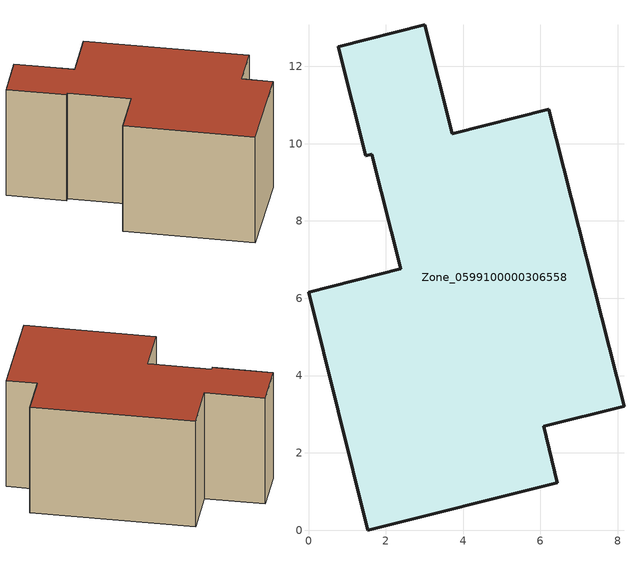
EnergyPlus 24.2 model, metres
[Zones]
Zone_0599100000306558
 floor ground (C_G): 6.08,2.69 6.44,1.23 1.54,0 0,6.16 2.38,6.76 1.64,9.72 1.48,9.69 0.77,12.51 3.01,13.07 3.72,10.26 6.22,10.88 8.16,3.2 z0
 wall outside (C_F): 3.72,10.26 3.01,13.07 0.77,12.51 1.48,9.69 1.64,9.72 2.38,6.76 0,6.16 1.54,0 6.44,1.23 6.08,2.69 8.16,3.2 6.22,10.88 3.72,10.26 z0:5.87
 roof outside (C_R): 8.16,3.2 6.22,10.88 3.72,10.26 3.01,13.07 0.77,12.51 1.48,9.69 1.64,9.72 2.38,6.76 0,6.16 1.54,0 6.44,1.23 6.08,2.69 z5.87
[BUILDING]
Pand.0599100000306558: North Axis=0; Terrain=City; Loads Convergence Tolerance Value=0.04; Temperature Convergence Tolerance Value=0.4; Solar Distribution=FullExterior; Maximum Number of Warmup Days=25; Minimum Number of Warmup Days=1
[Site:Location]
Rotterdam.The.Hague.AP_ZH_NLD Design_Conditions: Latitude=51.96; Longitude=4.45; Time Zone=1; Elevation=-4.5
[SITE:GROUNDTEMPERATURE:BUILDINGSURFACE]
18, 18, 18, 18, 18, 18, 18, 18, 18, 18, 18, 18
[MATERIAL] Thermal Absorptance=0.9; Solar Absorptance=0.7; Visible Absorptance=0.7
Name | Roughness | Thickness | Conductivity | Density | Specific Heat
G.TI.1965-1974 | MediumSmooth | 0.15 | 0.882353 | 540 | 1210
F.TI.1965-1974 | Rough | 0.3 | 0.697674 | 1920 | 840
R.TI.1965-1974 | MediumRough | 0.2 | 0.232558 | 1500 | 1000
[CONSTRUCTION]
C_G: G.TI.1965-1974
C_F: F.TI.1965-1974
C_R: R.TI.1965-1974
[ZONE]
Zone_0599100000306558: Type=1; Multiplier=1; Ceiling Height=Autocalculate; Volume=Autocalculate; Floor Area=autocalculate; Part of Total Floor Area=Yes
[ZONEINFILTRATION:DESIGNFLOWRATE]
Infil_Zone_0599100000306558: Zone or ZoneList or Space or SpaceList=Zone_0599100000306558; Schedule=AlwaysOn; Design Flow Rate Calculation Method=Flow/Area; Flow Rate per Floor Area=0.003; Constant Term Coefficient=1; Temperature Term Coefficient=0; Velocity Term Coefficient=0; Velocity Squared Term Coefficient=0
[HVACTEMPLATE:ZONE:IDEALLOADSAIRSYSTEM]
Zone_0599100000306558: Maximum Heating Supply Air Temperature=50; Minimum Cooling Supply Air Temperature=13; Maximum Heating Supply Air Humidity Ratio=0.0156; Minimum Cooling Supply Air Humidity Ratio=0.0077; Heating Limit=NoLimit; Cooling Limit=NoLimit; Dehumidification Control Type=ConstantSensibleHeatRatio; Cooling Sensible Heat Ratio=0.7; Dehumidification Setpoint=60; Humidification Control Type=None; Humidification Setpoint=30; Outdoor Air Method=None; Outdoor Air Flow Rate per Person=0.00944; Outdoor Air Flow Rate per Zone Floor Area=0; Outdoor Air Flow Rate per Zone=0; Demand Controlled Ventilation Type=None; Outdoor Air Economizer Type=NoEconomizer; Heat Recovery Type=None; Sensible Heat Recovery Effectiveness=0.7; Latent Heat Recovery Effectiveness=0.65
[ZONECONTROL:THERMOSTAT]
ThermostatControl_Zone_0599100000306558: Zone or ZoneList=Zone_0599100000306558; Control Type Schedule=DualSetpointControlType; Control 1=Thermostat_Zone_0599100000306558; Temperature Difference Between Cutout And Setpoint=0
[THERMOSTATSETPOINT:DUALSETPOINT]
Thermostat_Zone_0599100000306558: Heating Setpoint Temperature Schedule=HeatingSetpoint_Zone_0599100000306558; Cooling Setpoint Temperature Schedule=CoolingSetpoint_Zone_0599100000306558
[SCHEDULE:COMPACT]
HeatingSetpoint_Zone_0599100000306558: Through: 12/31, For: AllDays, Until: 24:00, 21
CoolingSetpoint_Zone_0599100000306558: Through: 12/31, For: AllDays, Until: 24:00, 24
DualSetpointControlType: Through: 12/31, For: AllDays, Until: 24:00, 4
AlwaysOn: Through: 12/31, For: AllDays, Until: 24:00, 1
